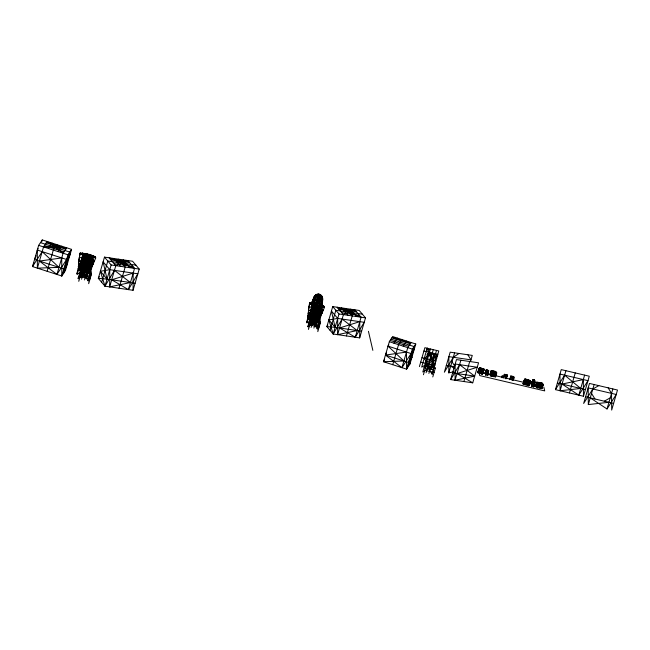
<?xml version="1.0" encoding="UTF-8"?>
<svg xmlns="http://www.w3.org/2000/svg" width="650" height="650" viewBox="0 0 650 650"><rect width="100%" height="100%" fill="white"/><g stroke="black" fill="none" stroke-linecap="round" stroke-linejoin="round"><path stroke-width="0.97" d="M321.994 301.129L322.522 302.258L321.693 305.768M531.765 384.118C530.4 379.332 537.867 381.973 533.642 385.036L531.773 384.597L532.09 381.387L534.983 382.176M531.976 384.41L531.846 384.857L531.749 383.898L533.016 384.004L532.659 385.32C534.024 386.774 535.673 380.762 533.983 379.681C531.294 380.38 532.903 384.8 531.83 386.709L533.284 381.786M532.935 380.25C535.348 382.07 534.332 378.739 532.935 380.25C536.339 380.234 533.423 383.142 533.642 385.036M133.063 290.298L133.177 273.098L111.711 279.801L128.375 289.616L137.857 273.788L109.769 269.677L100.368 271.277L104.975 286.187L133.063 290.298L139.23 269.067L132.567 261.235L104.479 257.124L98.312 278.354L104.975 286.187L114.449 270.359L130.431 282.539L109.655 286.877L109.769 269.677L103.114 261.844L107.031 279.11L135.119 283.221M359.686 337.878L359.791 321.661L339.544 327.974L355.266 337.236L364.211 322.303L337.716 318.427L328.843 319.938L333.19 334.011L359.686 337.878L365.503 317.85L359.214 310.464L332.719 306.589L326.901 326.617L333.19 334.011L342.127 319.077L357.207 330.558L337.602 334.652L337.716 318.427L331.427 311.041L335.124 327.332L361.619 331.207M453.684 371.824L448.784 372.848L448.89 356.631L470.974 359.856L467.846 354.762M450.653 379.6L459.591 364.666L474.671 376.147L455.065 380.242L455.179 364.016L477.254 367.25L457.007 373.563L472.729 382.826L478.546 362.798L456.471 359.572L450.653 379.6L472.729 382.826M490.807 373.514L490.815 371.654L492.074 373.132L492.05 376.382L495.974 375.562L495.601 373.929M536.421 383.029L536.413 384.881L535.909 384.808L536.778 387.627L542.076 388.399L543.238 384.394L541.978 382.915L536.681 382.143L535.519 386.149L536.778 387.627L538.566 384.637L541.58 386.937L537.656 387.749L537.68 384.507L536.421 383.029L537.16 386.287L542.466 387.067M78.853 266.573L76.903 273.276L77.179 274.479L83.005 254.426L82.729 253.216L80.161 253.118L78.723 260.983L78.439 270.14L88.343 272.48L93.088 264.371L95.704 257.92L94.933 256.604L89.903 254.556L85.296 253.467L82.322 253.622M87.815 272.139L86.808 275.608L87.084 276.819L92.934 255.767L82.729 253.216L82.591 253.687L80.161 253.118L79.942 254.207L82.875 254.898M318.533 314.673L320.393 322.733L317.809 331.63L321.539 305.102L321.807 306.248L316.314 325.162L316.046 324.025L321.539 305.102L323.716 306.093L324.447 307.336L321.969 313.422L317.501 321.067L308.157 318.866L308.401 312.715L308.076 315.388L308.807 316.639L308.539 315.502L306.702 321.823L306.971 322.961L312.463 304.046L312.358 302.12L314.226 297.408L316.314 295.514L318.077 295.392L320.507 295.969L322.636 298.017L322.278 303.867L316.371 302.851L312.252 301.283C313.617 298.569 314.308 294.174 318.159 294.166C320.921 293.337 325.081 299.748 320.076 297.676L320.474 295.051L318.126 294.198C312.219 294.523 320.304 298.123 322.254 296.692C320.361 293.727 315.543 293.914 313.999 297.131L314.226 297.408C316.176 298.35 325.658 301.608 321.799 297.188M533.073 382.72L533.268 382.086L531.992 381.981L534.641 382.606L533.902 382.273L534.105 381.721C533.244 382.403 532.447 380.534 533.756 379.901C533.642 379.316 532.48 380.77 532.577 381.404C531.131 386.011 531.952 382.436 532.87 384.532L533.585 384.808L534.877 382.037C529.571 382.273 535.73 377.325 534.495 382.07C535.657 382.598 533.804 381.656 534.641 381.111M533.496 379.689L532.553 382.606M318.151 294.507L318.077 295.392L318.159 294.166L317.826 294.621L316.794 294.344L318.077 295.392L318.134 297.221L316.891 299.829L316.241 303.363C317.858 303.127 321.872 305.898 322.319 303.656M532.659 385.32L534.56 380.949L534.162 379.852M533.431 381.769C535.242 379.738 532.285 379.218 533.382 381.607M533.106 379.974C535.438 379.836 533.642 380.477 533.983 379.681M532.504 381.477C536.949 382.192 531.115 381.412 532.626 381.631C534.064 380.258 532.139 379.754 533.479 380.965M320.296 316.591L308.149 313.731L309.53 303.282L309.774 302.803L311.813 303.282L312.268 301.681L312.073 303.347M78.439 270.14L78.942 259.894L80.161 253.118L83.005 254.426L95.704 257.92L94.933 256.604L92.495 256.027L88.067 271.269L88.343 272.48M319.621 305.736L313.324 307.759L307.824 326.674L319.759 319.979L313.324 307.759L312.488 303.103L309.774 302.803L309.571 303.834L317.094 305.159C317.436 302.039 321.295 295.758 318.126 294.198M319.223 296.709L319.329 294.71L319.109 297.448M89.253 269.027L89.724 270.278L78.439 267.613L78.358 266.459L89.253 269.027L88.067 271.269L86.653 270.562L86.873 267.678M317.501 321.067L317.241 319.93L313.755 318.232L310.952 317.574L307.897 317.728L308.482 315.258L308.157 318.866M315.9 319.264L316.111 316.542M533.585 384.808L533.585 382.85M533.163 379.99C532.293 382.289 535.129 381.704 534.113 379.746M87.254 270.863L87.563 267.954L88.692 268.653L89.034 270.116M316.469 319.548L316.761 316.802M533.431 384.735L533.715 382.882M534.722 380.713L533.333 379.779M532.431 382.582L532.894 380.778M87.271 270.506L89.164 254.743L83.338 274.796M80.649 262.559L83.915 258.367L92.633 255.564L88.676 283.668L91.414 274.235L89.44 265.704M312.098 303.769L308.466 329.428L311.049 320.523L309.294 312.918L318.638 315.128L322.668 309.969L321.539 305.102L324.22 306.751M313.682 318.549L315.364 304.549M318.167 305.207L316.485 319.207L315.364 314.364L319.394 309.189L318.541 305.476L313.04 324.391L312.601 322.473L314.389 315.908M426.757 351.707L427.172 348.213L429.626 349.879L427.196 348.229L421.663 367.136L433.599 360.433L427.164 348.221M424.101 367.543L433.444 369.744L432.876 367.315L434.736 365.292L435.63 357.858L437.645 355.282L428.301 353.08L426.952 354.794L427.334 356.419M486.249 374.887L487.126 370.126L485.729 375.277L486.468 369.98L486.964 370.305M487.126 370.134L486.769 373.108L486.541 372.133L487.354 371.101M487.687 370.264L487.329 373.238L487.687 370.264L486.582 374.043M486.566 373.092L485.371 373.758L486.468 369.98L488.109 373.945L487.598 375.724L488.345 370.419L486.696 370.947L485.891 371.979L486.241 373.498L485.599 374.733L487.988 373.392L486.476 369.98L488.564 371.386L487.468 375.172L486.119 372.954L488.564 371.386L487.955 370.541M532.984 384.881L533.244 381.396M533.154 383.459L533.431 384.67L533.796 381.688L534.446 381.842L533.699 387.148L534.219 385.369L533.561 383.589M317.216 304.314L317.094 305.159L324.447 307.336L323.716 306.093L321.417 305.549M533.553 381.859L533.569 381.274L534.105 381.721L534.666 381.322L534.121 381.119M512.98 376.407L511.883 380.193L512.988 380.429L513.939 378.04L513.841 376.594L510.843 375.936L509.746 379.714M309.213 315.599L308.986 317.119L309.822 315.705L309.173 317.931M531.846 384.857L532.025 383.638M533.902 381.721L534.592 381.599L534.316 381.241M533.293 380.851C533.431 381.688 532.317 379.974 533.447 381.127M507.146 376.464L507.146 375.017L506.488 374.847L505.383 378.633L506.041 378.804L507.146 375.017L504.335 374.294L503.23 378.072L502.157 375.887L506.821 377.089L507.146 376.464L506.098 376.188M321.969 313.422L308.425 310.221L309.774 302.803L312.463 304.046C314.852 302.144 313.544 298.212 316.501 296.766L318.094 296.441M78.942 259.894L78.723 260.983L93.088 264.371M532.244 382.964L531.863 382.663L534.536 383.508L534.227 382.403M533.918 384.077C534.113 385.279 532.805 383.207 533.114 384.434M314.226 297.408L316.314 294.881L314.234 296.879L312.098 301.836L316.241 303.363M320.247 294.661L320.507 295.969L321.368 295.417L319.922 295.116L322.043 296.441L322.433 298.919M533.853 380.51C535.974 380.876 532.789 378.861 533.764 380.266M81.908 270.961L81.404 268.775L78.163 268.938L78.788 266.313L79.722 266.11L78.869 268.889M317.241 319.93L317.826 317.46L318.354 317.817L317.241 319.93L313.755 318.232L314.234 320.296M78.707 263.616L78.439 264.696L91.317 267.727M531.846 384.361C531.05 381.834 534.105 385.149 533.845 383.76M89.188 266.687L88.067 271.269L82.891 269.124L83.338 267.475M532.188 385.572L532.594 383.321M319.077 294.881L319.231 294.296M318.159 294.166L317.826 294.621M318.874 294.873L319.028 294.287L319.865 294.604L322.043 296.441M320.361 295.466L320.474 295.051M532.781 384.142L533.975 379.86M534.186 379.754L534.666 380.429L533.122 380.014M533.593 381.477L532.041 381.477M533.959 380.315L533.845 379.86L534.666 380.429M437.645 355.282L425.392 363.09L432.152 374.197L433.298 369.874M81.851 267.126L80.178 273.268L80.649 275.299L86.474 255.247M81.664 273.618L82.428 270.814M83.224 271.001L82.753 272.732L81.12 272.35M84.825 267.832L83.151 273.967L83.623 275.998L89.448 255.946M311.586 315.25L309.798 321.815L310.237 323.733L315.738 304.817L316.591 308.531L311.098 327.446M311.196 322.14L311.919 319.499M312.772 316.355L312.349 317.907L312.829 319.971M312.219 321.311L312.666 319.678M532.415 384.524L532.285 385.011L532.716 384.597M532.374 385.255L532.732 383.939M92.495 256.027L92.633 255.547L90.594 256.222M532.659 381.981L532.577 381.404L531.529 385.418L532.577 381.404L533.236 381.558L532.131 385.344M38.667 245.351L32.5 266.573L61.815 276.006L65.414 270.595L71.581 249.364L42.258 239.931L38.667 245.351L67.982 254.784L71.581 249.364M41.714 241.816L42.258 239.931M34.117 263.006L32.5 266.573L42.185 251.639L58.987 267.361L37.383 268.149L43.55 246.919L47.149 241.499L63.099 253.207L56.932 274.438L39.439 261.072L61.726 257.928L61.815 276.006L67.47 263.518L66.617 259.496L70.208 254.085L63.871 268.938L65.414 270.595L65.398 267.686M47.157 271.294L53.324 250.063L56.924 244.644M61.815 276.006L67.982 254.784M63.611 273.301L69.786 252.07L40.462 242.637M82.891 253.922L83.029 253.427L79.901 253.622M83.915 258.367L90.74 271.318L78.097 278.419L83.915 258.367L82.729 253.216L93.819 260.707L88.002 280.751L80.836 268.986L82.729 253.216L85.329 254.979M80.373 274.089L81.38 270.619M81.632 269.75L86.198 254.044L84.305 269.799L83.111 264.664L87.384 259.188L86.109 253.654M90.488 266.394L79.641 263.835L81.51 271.903L78.772 281.336L80.836 268.986L93.819 260.707L92.633 255.547L88.14 258.277M83.801 267.743L87.579 253.963M81.559 279.24L87.384 259.188M84.532 279.939L90.358 259.886L89.074 254.353M92.796 256.254L92.934 255.767L95.469 257.294M101.644 282.271L107.811 261.04L135.899 265.151M104.975 286.187L111.142 264.964L104.479 257.124M109.655 286.877L115.822 265.647L127.888 260.544L134.542 268.385L128.375 289.616M119.015 288.243L125.182 267.012L118.528 259.179M308.157 318.533L308.799 316.314M309.977 322.595L310.928 319.321M311.163 318.5L315.226 304.517M313.211 316.607L313.714 314.884M313.966 314.023L316.631 304.842M312.78 323.253L318.029 305.175M313.901 328.112L319.394 309.197M322.668 309.969L310.416 317.777L317.176 328.884L322.668 309.969L314.649 304.558M330.046 330.314L335.863 310.286L362.359 314.161M333.19 334.011L339.007 313.983L332.719 306.589M337.602 334.652L343.419 314.624L354.803 309.814L361.083 317.208L355.266 337.236M346.434 335.944L352.251 315.916L345.971 308.523M389.334 341.705L383.508 361.725L406.559 369.143L409.947 364.033L415.773 344.004L392.722 336.586L389.334 341.705L412.376 349.115L415.773 344.004M392.73 364.691L398.548 344.671L401.944 339.56M386.571 352.422L385.45 355.054L401.952 367.664L407.769 347.636L411.158 342.526M386.303 353.771L385.45 355.054L406.477 352.081L406.559 369.143L412.376 349.115M408.257 366.592L414.074 346.564L391.024 339.146M419.396 366.6L424.881 347.701L438.791 350.959L432.152 374.197M424.938 367.908L430.43 348.993M423.442 374.741L426.026 365.844L430.544 366.259L435.37 368.046L432.786 376.943M426.075 372.767L431.567 353.852L430.219 355.574L430.593 357.199M427.741 368.566L433.233 349.651M428.878 373.425L434.371 354.51L433.022 356.241L433.396 357.866M436.507 350.423L431.007 369.338L424.255 358.231L432.421 353.023M448.784 372.848L454.602 352.82M455.065 380.242L460.882 360.214M463.897 381.534L469.714 361.506M470.454 361.636L472.266 355.404L450.182 352.178L444.364 372.206L453.31 357.273L459.014 353.47M478.904 368.672L477.742 372.678L482.349 374.164L484.193 369.135L479.578 367.648L478.904 368.672L483.511 370.159L484.193 369.135M478.075 372.166L479.245 368.16L483.852 369.647L482.69 373.652M479.066 369.428L479.578 367.648M479.586 373.271L481.423 368.241M479.326 368.542L478.124 371.345L481.431 373.864L483.267 368.834M482.349 374.164L483.251 371.044L478.644 369.566L481.812 372.531L477.742 372.678L478.806 370.321L478.416 371.654L478.124 371.345L482.332 370.752L482.349 374.164L483.511 370.159M484.916 373.652L486.013 369.874L488.8 370.524L487.849 374.831L485.981 374.392L485.859 373.839L487.727 374.278L487.5 373.311M485.599 374.733L486.696 370.947L488.564 371.386L486.566 373.084M486.809 375.017L487.914 371.231M487.719 371.906L487.492 370.931L485.891 371.979L487.24 374.197L488.337 370.419M489.913 374.774L491.075 370.768L495.487 371.41L496.746 372.889L495.584 376.894L491.164 376.252L489.913 374.774L495.974 375.562L495.341 374.822M490.539 375.513L491.701 371.507L496.121 372.149L495.861 373.043M491.701 371.784L491.961 370.898L493.212 372.377L492.05 376.382M495.584 376.894L492.44 375.042L496.486 373.783L490.295 373.441L491.164 376.252L492.334 372.247L491.075 370.768M492.326 372.523L492.586 371.637M493.813 376.634L494.983 372.637L493.724 371.158M495.235 372.304L495.487 371.41M502.157 375.887L501.637 377.666L507.146 375.017M506.569 375.586L506.789 374.831M512.533 380.331L513.638 376.553L510.266 377.934L513.744 378.706M528.97 385.19L530.132 381.184L524.607 379.405L523.104 383.923L524.94 378.893L530.473 380.673L529.311 384.678L528.629 385.702L523.104 383.923L524.94 378.893M523.104 383.923L524.924 381.103L528.101 384.069L524.022 384.223L525.866 379.194L528.872 381.404L527.711 385.409L524.412 382.882L528.613 382.289L528.629 385.702L529.701 383.346L529.417 381.932L530.213 381.566L529.311 384.678L529.043 383.866M525.606 380.079L525.866 379.194M525.866 384.816L527.711 379.787M528.629 385.702L530.473 380.673M531.7 386.157L532.577 381.404L534.674 382.817L533.569 386.596L532.22 384.377L534.674 382.817L534.446 381.842L532.805 382.379L531.992 383.411L534.089 384.816L531.7 386.157L532.35 384.93L531.976 383.321M532.358 386.311L533.455 382.533L533.049 380.632L533.756 380.112M532.919 386.441L534.016 382.663L533.772 381.615L533.211 381.485L532.789 382.655M536.323 385.304L536.51 384.637L535.909 384.808L537.16 386.287L535.519 386.149L536.128 385.97M536.144 386.888L537.314 382.882L542.612 383.654L541.19 388.269L538.046 386.417L542.1 385.158L542.076 388.399L541.442 387.66M536.778 387.627L537.94 383.622L536.681 382.143M537.656 387.749L538.826 383.752L541.101 382.785L542.352 384.264L537.566 382.273L538.826 383.752M539.427 388.009L540.589 384.004L539.329 382.525M541.726 383.809L541.978 382.915M555.433 389.642L561.251 369.614L589.282 376.22L583.464 396.248L555.433 389.642L564.631 375.164L580.734 388.473L560.105 390.739L559.959 374.059L587.99 380.673L578.793 395.151L562.047 384.069L583.318 379.576L583.464 396.248M560.105 390.739L565.923 370.711M569.449 392.941L575.266 372.921M578.793 395.151L584.61 375.123M608.952 402.293L588.323 404.56L594.141 384.532M590.265 397.881L607.011 408.972L612.828 388.944M317.696 308.555L318.151 306.995L320.442 307.881L321.693 313.3M313.983 299.024L314.251 298.155C312.829 299.666 320.938 300.804 322.822 300.812M534.674 381.168C531.635 381.079 533.617 378.592 534.625 380.608M308.563 317.688L309.099 315.933M318.338 308.766L319.491 305.402M78.163 268.938L79.397 268.856L80.348 266.134M307.897 317.728L309.059 317.647L309.66 315.941M83.208 257.952L83.801 256.319L84.906 256.49L86.353 262.746M312.65 307.369L313.211 305.825L314.259 305.988M90.821 254.889L89.733 257.822L91.463 258.497L92.796 264.241M312.033 307.279L313.406 303.964M91.463 258.497L92.633 255.547L92.771 256.092M320.442 307.881L321.173 306.028M533.658 381.233L534.064 381.201M36.14 255.783L34.556 259.496L63.871 268.938L67.47 263.518M483.031 373.141L483.933 370.021L483.007 369.728M523.632 382.744L524.087 381.184M83.801 256.319L83.151 256.271L84.435 253.386M384.654 359.198L383.508 361.725L403.894 360.986L388.034 346.149L388.887 344.874M406.559 369.143L411.889 357.354L411.084 353.567L414.473 348.457L408.501 362.473L409.947 364.033L409.939 361.294M533.138 381.111L532.594 381.16M318.784 303.964L320.141 300.601L320.076 297.676M78.097 278.419L81.51 271.903L91.073 272.781L81.169 270.441L91.414 274.235L88.002 280.751M307.824 326.674L311.049 320.523L320.076 321.352L310.733 319.15L320.393 322.733L317.176 328.884M533.569 386.596L534.219 385.369L532.285 384.654L534.219 385.369M505.627 377.812L506.285 377.983L506.821 377.089M314.438 296.822L315.136 295.612L316.436 295.157M531.765 384.532L532.098 383.963M99.328 276.656L98.312 278.354L107.031 279.11L100.368 271.277M327.86 325.016L326.901 326.617L335.124 327.332L328.843 319.938M491.164 376.252L492.952 373.262L495.974 375.562M533.414 380.526L532.846 380.502L533.146 380.193M541.19 388.269L542.977 385.287L542.352 384.548M607.011 408.972L616.208 394.493L588.177 387.879L588.323 404.56M56.932 274.438L66.617 259.496L37.294 250.063L38.196 248.714M69.136 255.743L70.208 254.085M401.952 367.664L411.084 353.567L388.034 346.149M481.431 373.864L483.933 370.021L483.129 370.386M527.711 385.409L530.213 381.566L529.539 382.59L524.006 380.811L524.022 384.223M48.441 248.495L52.033 243.076M58.216 251.639L61.807 246.22M63.099 253.207L66.69 247.788L43.55 246.919M393.941 343.184L397.329 338.073M403.162 346.149L406.551 341.039M478.725 370.451L478.124 371.345L482.739 372.824L483.413 371.8L482.617 372.166L482.739 372.824M479.822 368.973L480.504 367.949M481.666 369.566L482.349 368.542M529.303 383.216L529.701 383.346L529.019 384.369L523.486 382.59L524.168 381.566M526.11 380.51L526.784 379.486M527.954 381.103L528.629 380.079M528.872 381.404L529.555 380.38L525.184 380.217M533.439 379.982L534.235 380.014M90.358 259.886L86.076 265.363L87.271 270.514M316.591 308.531L312.561 313.698L313.682 318.557M532.651 383.565L533.455 382.525M533.211 383.695L534.016 382.663M93.819 260.707L89.546 266.175L80.836 268.986L90.74 271.318L79.641 263.835M310.237 311.716L313.324 307.759M534.674 382.817L533.861 383.849L532.22 384.377L534.089 384.816L532.805 382.379M487.24 374.197L487.988 373.392L485.891 371.979M534.308 381.192L534.064 381.973M78.358 266.459L78.788 266.313L79.129 267.784L78.358 266.459L79.926 265.046M531.838 383.874L532.049 383.638M92.633 255.547L89.733 257.822L89.034 257.554M318.809 307.247L320.856 305.638M533.902 382.273L534.471 381.948M314.234 296.879L313.739 298.236L314.567 298.439M533.414 381.396L532.862 381.062M317.306 307.678L320.694 305.614M533.601 382.354L534.446 381.842M313.406 299.098C314.373 300.714 320.938 302.063 322.522 301.454M434.736 365.292L422.809 371.995L428.301 353.08L434.736 365.292L425.392 363.09M598.812 385.637L592.849 388.984L583.651 403.455L589.469 383.435L617.5 390.041L611.683 410.069L611.536 393.388L608.156 387.839M604.281 401.188L610.244 397.841M314.836 295.75L318.134 297.221M523.486 382.59L524.29 382.224M528.897 383.711L529.701 383.346M318.638 315.128L310.416 317.777L319.759 319.979L309.294 312.918M486.119 372.954L487.76 372.418L487.468 375.172L488.109 373.945L486.176 373.222L488.044 373.669L486.241 373.498M535.909 384.808L537.68 384.507L542.977 385.287L542.092 385.434M323.716 306.093L321.807 306.248L312.463 304.046L316.428 303.623M532.626 381.631L534.495 382.07L532.049 381.591M92.909 256.766L94.933 256.604M533.081 380.242L532.959 380.217M534.162 380.941L534.658 380.933M309.53 303.282L312.195 302.9M531.716 384.369L532.423 384.751M313.804 299.788L312.967 300.227C314.243 300.861 323.676 303.859 321.945 301.925M79.397 268.856L81.404 268.775M309.059 317.647L310.952 317.574L311.431 319.637M76.903 273.276L83.151 273.967L86.808 275.608M306.702 321.823L312.601 322.473L316.046 324.025M531.481 385.19L532.098 385.182M533.894 381.615L534.584 381.713M312.463 304.037L315.315 304.208M79.942 254.207L83.005 254.426M313.211 305.825L312.601 305.776L312.333 303.859M534.414 379.909L534.625 380.372M109.996 258.789L128.716 261.527M110.825 259.773L129.553 262.502M114.156 263.689L132.884 266.427M111.142 264.964L139.23 269.067M337.927 308.157L355.591 310.741M338.707 309.083L356.371 311.667M341.851 312.78L359.515 315.364M339.007 313.983L365.503 317.85M492.115 371.085L495.649 371.597M492.269 371.264L495.804 371.784M492.903 372.003L496.429 372.523M446.306 365.527L454.253 366.689M492.334 372.247L496.746 372.889M490.457 373.62L491.554 374.912L490.815 371.654M537.721 382.452L541.255 382.972M537.883 382.639L541.409 383.159M538.509 383.378L542.043 383.898M537.94 383.622L543.238 384.394M452.587 372.921L474.671 376.147M513.484 379.194L512.249 378.926M510.648 376.602L514.036 377.358M512.598 377.739L513.939 378.04M512.119 379.373L513.305 379.632M317.094 294.694L318.037 294.913M319.199 295.189L321.303 295.685M315.689 294.938L319.158 296.181M320.125 295.124L322.254 296.692M320.109 296.408L321.896 296.603M322.4 297.537L322.636 298.017M316.501 296.766L321.596 297.968C323.586 300.641 320.101 303.517 321.807 306.239L319.053 305.086M313.999 297.131L314.746 297.31M322.498 299.358L322.912 299.455M313.552 298.407L314.275 298.577M313.625 298.642L314.356 298.813M313.852 302.079L316.639 302.738M313.576 302.608L315.502 303.062M309.571 303.834L312.333 304.484M321.677 306.686L324.447 307.336M320.572 308.449L311.228 306.248L312.349 311.098M309.018 306.8L323.31 310.172M92.779 257.229L95.704 257.92M310.261 309.579L319.605 311.789L319.865 312.926M82.526 256.953L91.601 259.098M79.357 257.351L94.51 260.926M80.673 260.301L90.578 262.641L90.854 263.843M318.354 317.817L308.076 315.388L308.149 316.485L318.801 318.996M311.049 320.523L320.393 322.733M310.684 320.946L312.26 321.319M309.441 323.602L318.784 325.804M423.922 351.024L437.824 354.299M557.375 382.964L585.406 389.577M81.51 271.903L91.414 274.235M533.276 379.811L534.584 380.161M532.846 380.502L534.706 380.981M534.641 381.274L532.691 380.811L534.666 381.322M532.586 381.079L534.601 381.558M532.854 381.347L534.389 381.704M485.818 370.533L488.605 371.191M534.471 382.159L535.023 382.289M79.804 275.161L89.708 277.493M531.944 382.184L534.804 382.858M531.863 382.663L534.536 383.508M485.436 371.873L488.215 372.523M531.822 383.362L534.04 383.89M421.98 357.695L435.882 360.977M485.176 372.759L487.988 373.392M531.749 383.898L533.902 384.621M585.593 396.784L613.624 403.398M482.804 372.694L490.677 374.546M495.601 375.708L524.144 382.444M529.059 383.598L535.949 385.223M485.924 374.116L487.793 374.554M532.025 385.539L533.894 385.986M420.688 362.148L434.59 365.43M426.026 365.844L435.37 368.046M424.734 370.289L434.078 372.499M504.14 374.961L507.276 375.773M505.757 377.366L506.553 377.577M501.898 376.773L503.49 377.187M534.024 379.917L534.536 380.193M525.777 379.324L529.466 380.51M525.696 379.446L529.384 380.632M525.354 379.957L529.043 381.144M392.299 337.228L410.735 343.159M524.266 379.917L529.799 381.696M391.877 337.87L410.312 343.801M479.497 367.778L483.186 368.964M479.416 367.908L483.096 369.094M479.074 368.42L482.763 369.606M390.179 340.421L408.614 346.352M482.527 371.67L483.332 371.93M411.466 357.996L410.889 357.809L411.889 357.354L408.501 362.473L385.45 355.054M46.703 242.182L66.243 248.471M46.248 242.856L65.796 249.145M44.452 245.562L64.001 251.859M361.083 317.208L337.139 307.231L343.419 314.624M134.542 268.385L109.159 257.806L115.822 265.647M532.886 384.467L533.317 384.678M86.653 270.562L84.378 269.474L84.882 271.659M450.718 366.169L454.22 368.233M319.613 304.874L321.807 306.239M528.507 384.166L529.311 384.678M533.041 382.224L532.577 381.404L533.065 381.737M320.352 296.969L321.596 297.968M540.215 382.655L541.474 384.134M538.452 382.395L539.703 383.874M494.609 371.28L495.861 372.759M492.838 371.028L494.098 372.507M350.382 309.173L356.671 316.566M341.551 307.881L347.839 315.274M123.207 259.862L129.862 267.702M113.847 258.497L120.502 266.329M510.843 375.936L513.053 378.552M504.335 374.294L506.561 377.024M452.018 361.725L454.618 365.966M591.557 393.437L594.937 398.986M533.642 381.558L533.821 383.329M316.485 304.728L316.777 305.224M312.658 303.721L314.502 307.019M85.166 257.579L82.729 253.216L83.151 256.271M316.786 294.377L317.078 294.929M321.539 305.102L321.677 305.614M543.822 387.083L544.708 390.894L479.749 375.57L479.188 373.141M532.992 382.021L533.26 383.199M532.358 381.956L532.61 383.045M532.61 384.402L532.707 384.816M532.464 383.914L532.553 384.304M488.15 371.085L488.369 372.052M486.931 370.801L487.159 371.776M486.281 370.646L486.501 371.613M436.296 357.004L436.678 358.621M430.341 359.678L430.503 360.384M427.538 359.019L427.7 359.718M368.436 331.305L372.848 350.358M317.249 307.466L318.419 312.544M316.225 310.521L316.599 312.146M317.826 317.46L318.151 318.841M314.446 306.8L315.616 311.886M313.422 309.855L313.796 311.48M314.438 316.136L314.884 318.053M311.821 316.257L312.081 317.395M88.075 258.05L89.326 263.445M86.994 261.292L87.392 263.014M84.142 261.105L84.419 262.316M85.101 267.248L85.572 269.279M81.981 257.969L82.891 261.909M82.891 269.124L83.395 271.31M82.127 266.549L82.599 268.58M528.775 383.053L529.019 384.369M524.68 379.787L524.802 380.445M37.294 250.063L37.383 268.149M318.467 324.431L309.124 322.229L309.757 324.976L319.101 327.178L318.467 324.431M89.367 276.039L79.462 273.699L80.137 276.616L90.041 278.956L89.367 276.039M533.829 385.71L531.96 385.271L532.09 385.816L533.959 386.262L533.829 385.71"/></g></svg>
